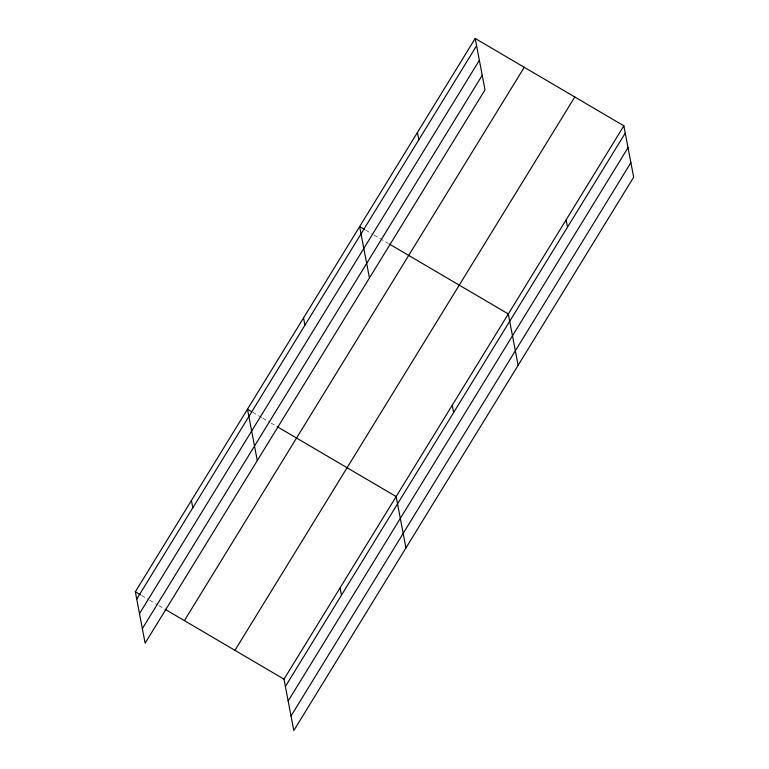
<?xml version="1.0" encoding="UTF-8"?>
<svg xmlns="http://www.w3.org/2000/svg" width="769" height="769" viewBox="0 0 769 769"><rect width="100%" height="100%" fill="white"/><g stroke="black" fill="none" stroke-linecap="round" stroke-linejoin="round"><path stroke-width="0.58" stroke-dasharray="3.85 2.88" d="M365.775 230.191L372.927 234.401M373.955 234.997L388.258 243.408M252.597 412.203L261.796 417.605M262.825 418.201L269.977 422.412M270.996 423.008L276.109 426.016M141.467 595.408L148.619 599.609M149.647 600.214L157.818 605.02M158.847 605.616L163.951 608.625"/><path stroke-width="1.15" d="M475.194 38.45L484.999 89.829L145.13 643.172L135.334 591.803L475.194 38.45L623.87 125.828L633.666 177.197L293.806 730.55L284.001 679.171L623.87 125.828M136.728 599.089L476.588 45.736M139.497 613.643L479.366 60.29M142.361 628.629L482.221 75.275M184.397 620.631L524.256 67.288M234.939 650.343L574.808 96.99M285.395 686.467L625.255 133.114M288.164 701.011L628.033 147.667M291.028 716.006L630.888 162.653M364.756 229.595L359.642 226.586L369.447 277.965M389.287 244.013L508.309 313.963L518.114 365.342M251.578 411.598L247.493 409.195L257.288 460.573M277.128 426.612L396.16 496.572L405.955 547.941M135.334 591.803L140.448 594.802M164.979 609.221L284.001 679.171M566.09 219.896L567.484 227.182M417.423 132.518L418.807 139.814M452.239 405.263L453.623 412.559M303.563 317.895L304.957 325.181M340.081 587.872L341.474 595.168M191.414 500.494L192.798 507.79"/></g></svg>
